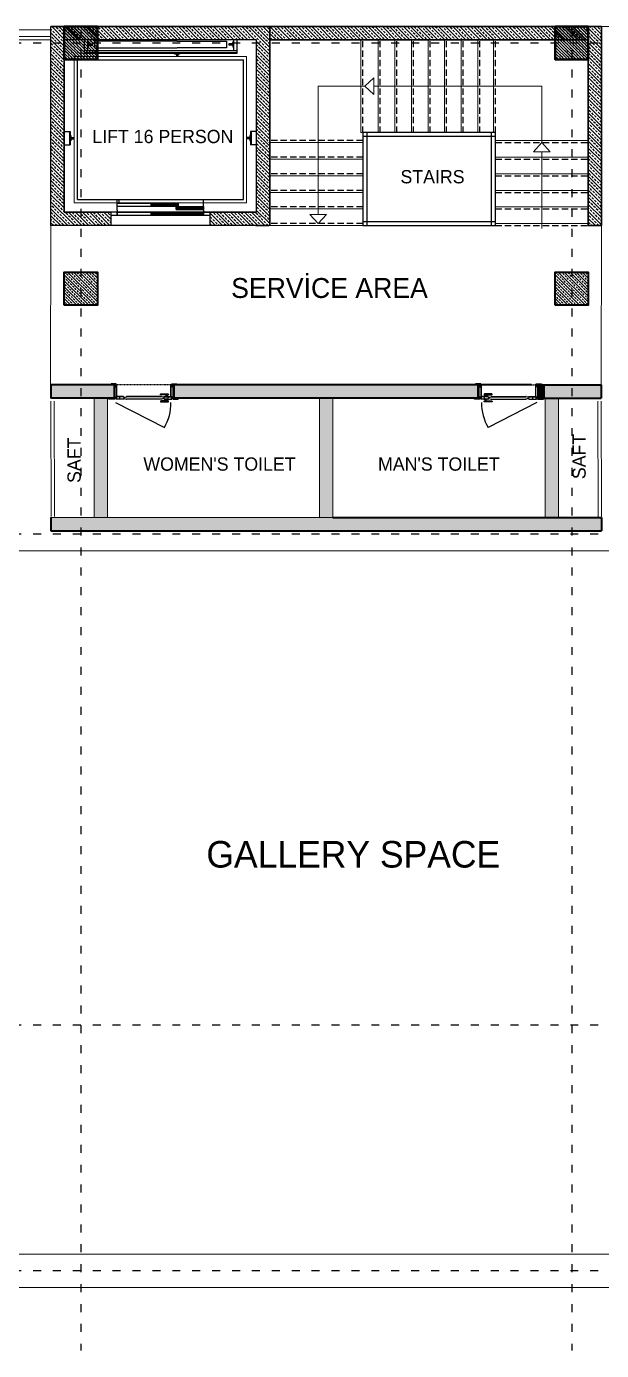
# Model space of a CAD drawing. Header units: millimetres. Extents: x 626118 to 667468, y 4481694 to 4492717.
# Drawn here: x 655241 to 656108, y 4488949 to 4490944 of the extents above; entities that cross this region are included whole.
import ezdxf

# ---------------------------------------------------------------- set-up
doc = ezdxf.new("R2010")
doc.units = ezdxf.units.MM
for name, pattern in [('ACAD_ISO03W100', [30, 12, -18]), ('DASHED', [19.05, 12.7, -6.35]), ('DUZ', [500, 500]), ('HIDDEN', [0.375, 0.25, -0.125])]:
    doc.linetypes.add(name, pattern=pattern)
doc.layers.get('0').update_dxf_attribs({"color": 1, "linetype": 'DUZ'})
for name, color, linetype in [('3K', 4, 'Continuous'), ('a-door', 2, 'Continuous'), ('GOLGE', 8, 'HIDDEN'), ('GÖLGE', 8, 'DASHED'), ('KAPIACI1', 252, 'Continuous'), ('KOLTAR_F', 145, 'Continuous'), ('LOGO', 7, 'Continuous'), ('TR', 8, 'Continuous')]:
    doc.layers.add(name, color=color, linetype=linetype)
for name, color, linetype, lineweight in [('A-ANNO-PATT-4', 173, 'Continuous', 5), ('Area', 41, 'Continuous', 25), ('DUVAR', 7, 'Continuous', 35), ('iç duvar', 7, 'Continuous', 50), ('KAPEN', 151, 'Continuous', 9), ('KOLON_F', 3, 'Continuous', 35)]:
    doc.layers.add(name, color=color, linetype=linetype, lineweight=lineweight)
pattern_1 = [(360, (448823.1926, 4691404.8365), (8e-16, 1.5875), [])]

msp = doc.modelspace()

# ---------------------------------------------------------------- hatches: boundary and pattern name
h = msp.add_hatch()
h.set_pattern_fill('ANSI33', color=252, scale=30, angle=90)
h.set_pattern_definition([(135, (5174913.8266, 3744151.744), (-5.303300859, -5.303300859), []), (135, (5174913.8266, 3744157.0475), (-5.303300859, -5.303300859), [3.75, -1.875])])
h.paths.add_polyline_path([(655367.67, 4490664.33), (655367.67, 4490644.33), (655277.67, 4490644.33), (655277.67, 4490944.33), (655607.67, 4490944.33), (655607.67, 4490644.33), (655517.67, 4490644.33), (655517.67, 4490664.33), (655587.67, 4490664.33), (655587.67, 4490924.33), (655297.67, 4490924.33), (655297.67, 4490664.33)])
h = msp.add_hatch()
h.set_pattern_fill('ANSI33', color=252, scale=30, angle=90)
h.set_pattern_definition([(135, (5176175.9504, 3744151.744), (-5.303300859, -5.303300859), []), (135, (5176175.9504, 3744157.0475), (-5.303300859, -5.303300859), [3.75, -1.875])])
h.paths.add_polyline_path([(655607.67, 4490924.33), (655607.67, 4490944.33), (656107.67, 4490944.33), (656107.67, 4490644.33), (656087.67, 4490644.33), (656087.67, 4490924.33)])
h = msp.add_hatch(color=33)
h.dxf.hatch_style = 1
h.paths.add_polyline_path([(655364.47, 4490384.33), (655277.67, 4490384.33), (655277.67, 4490404.33), (655373.1, 4490404.33), (655372.95, 4490384.33)])
h = msp.add_hatch(color=33)
h.dxf.hatch_style = 1
h.paths.add_polyline_path([(655463.45, 4490404.33), (655921.89, 4490404.33), (655921.89, 4490384.33), (655463.45, 4490384.33)])
h = msp.add_hatch(color=33)
h.dxf.hatch_style = 1
h.paths.add_polyline_path([(656020.86, 4490384.33), (656022.67, 4490384.33), (656022.67, 4490404.33), (656012.24, 4490404.33), (656012.39, 4490384.33)])
h = msp.add_hatch(color=33)
h.dxf.hatch_style = 1
h.paths.add_polyline_path([(656022.19, 4490384.33), (656022.19, 4490404.33), (656107.19, 4490404.33), (656107.19, 4490384.33)])
h = msp.add_hatch(color=33)
h.dxf.hatch_style = 1
h.paths.add_polyline_path([(655342.67, 4490384.33), (655362.67, 4490384.33), (655362.67, 4490204.33), (655342.67, 4490204.33)])
h = msp.add_hatch(color=33)
h.dxf.hatch_style = 1
h.paths.add_polyline_path([(655682.67, 4490384.33), (655702.67, 4490384.33), (655702.67, 4490204.33), (655682.67, 4490204.33)])
h = msp.add_hatch(color=33)
h.dxf.hatch_style = 1
h.paths.add_polyline_path([(656022.67, 4490384.33), (656042.67, 4490384.33), (656042.67, 4490204.33), (656022.67, 4490204.33)])
msp.add_hatch(color=33).paths.add_polyline_path([(656107.67, 4490204.33), (655277.67, 4490204.33), (655277.67, 4490184.33), (656107.67, 4490184.33)])
at = {"layer": 'KOLTAR_F'}
h = msp.add_hatch(dxfattribs=at)
h.set_pattern_fill('ANSI33', color=256, angle=90, style=0)
h.set_pattern_definition([(135, (5158830.136, 3830310.847), (-4.4901280605, -4.4901280605), []), (135, (5158830.136, 3830315.337), (-4.4901280605, -4.4901280605), [3.175, -1.5875])])
h.paths.add_polyline_path([(655347.67, 4490894.33), (655347.67, 4490944.33), (655297.67, 4490944.33), (655297.67, 4490894.33)])
h = msp.add_hatch(dxfattribs=at)
h.set_pattern_fill('ANSI33', color=256, angle=90, style=0)
h.set_pattern_definition([(135, (5159710.136, 3830310.847), (-4.4901280605, -4.4901280605), []), (135, (5159710.136, 3830315.337), (-4.4901280605, -4.4901280605), [3.175, -1.5875])])
h.paths.add_polyline_path([(655297.67, 4490894.33), (655297.67, 4490944.33), (655347.67, 4490944.33), (655347.67, 4490894.33)])
h = msp.add_hatch(dxfattribs=at)
h.set_pattern_fill('ANSI33', color=256, angle=90, style=0)
h.set_pattern_definition([(135, (5159570.136, 3830310.847), (-4.4901280605, -4.4901280605), []), (135, (5159570.136, 3830315.337), (-4.4901280605, -4.4901280605), [3.175, -1.5875])])
h.paths.add_polyline_path([(656087.67, 4490894.33), (656087.67, 4490944.33), (656037.67, 4490944.33), (656037.67, 4490894.33)])
h = msp.add_hatch(dxfattribs=at)
h.set_pattern_fill('ANSI33', color=256, angle=90, style=0)
h.set_pattern_definition([(135, (5160450.136, 3830310.847), (-4.4901280605, -4.4901280605), []), (135, (5160450.136, 3830315.337), (-4.4901280605, -4.4901280605), [3.175, -1.5875])])
h.paths.add_polyline_path([(656037.67, 4490894.33), (656037.67, 4490944.33), (656087.67, 4490944.33), (656087.67, 4490894.33)])
h = msp.add_hatch(dxfattribs=at)
h.set_pattern_fill('ANSI33', color=256, angle=90, style=0)
h.set_pattern_definition([(135, (5159710.136, 3829940.847), (-4.4901280605, -4.4901280605), []), (135, (5159710.136, 3829945.337), (-4.4901280605, -4.4901280605), [3.175, -1.5875])])
h.paths.add_polyline_path([(655297.67, 4490524.33), (655297.67, 4490574.33), (655347.67, 4490574.33), (655347.67, 4490524.33)])
h = msp.add_hatch(dxfattribs=at)
h.set_pattern_fill('ANSI33', color=256, angle=90, style=0)
h.set_pattern_definition([(135, (5160450.136, 3829940.847), (-4.4901280605, -4.4901280605), []), (135, (5160450.136, 3829945.337), (-4.4901280605, -4.4901280605), [3.175, -1.5875])])
h.paths.add_polyline_path([(656037.67, 4490524.33), (656037.67, 4490574.33), (656087.67, 4490574.33), (656087.67, 4490524.33)])
at = {"layer": 'TR'}
h = msp.add_hatch(dxfattribs=at)
h.set_pattern_fill('LINE', color=256, scale=0.5, angle=360, style=0)
h.set_pattern_definition(pattern_1)
h.paths.add_polyline_path([(655469.17, 4490678.33), (655469.17, 4490673.33), (655466.17, 4490673.33), (655427.67, 4490673.33), (655427.67, 4490678.33)])
h.paths.add_polyline_path([(655507.67, 4490673.33), (655507.67, 4490668.33), (655466.17, 4490668.33), (655466.17, 4490673.33)])
h = msp.add_hatch(dxfattribs=at)
h.set_pattern_fill('LINE', color=256, scale=0.5, angle=360, style=0)
h.set_pattern_definition(pattern_1)
h.paths.add_polyline_path([(655507.67, 4490664.33), (655507.67, 4490659.33), (655427.67, 4490659.33), (655427.67, 4490664.33)])

# ---------------------------------------------------------------- linework, layer by layer
at = {"color": 232, "linetype": 'ACAD_ISO03W100'}
for p, q in [((655322.67, 4492079.33), (655322.67, 4488949.33)), ((656062.67, 4492079.33), (656062.67, 4488949.33)), ((657662.67, 4490919.33), (653722.67, 4490919.33)), ((657662.67, 4490179.33), (653722.67, 4490179.33)), ((657662.67, 4489439.33), (653722.67, 4489439.33)), ((657662.67, 4489069.33), (653722.67, 4489069.33))]:
    msp.add_line(p, q, dxfattribs=at)
at = {"color": 7}
for p, q in [((656107.67, 4490944.33), (655277.67, 4490944.33)), ((655607.67, 4490644.33), (655607.67, 4490944.33)), ((655607.67, 4490644.33), (655607.67, 4490944.33)), ((656107.67, 4490944.33), (656107.67, 4490644.33)), ((655587.67, 4490924.33), (655297.67, 4490924.33)), ((655297.67, 4490664.33), (655297.67, 4490924.33)), ((655587.67, 4490664.33), (655587.67, 4490924.33)), ((655607.67, 4490924.33), (656087.67, 4490924.33)), ((656087.67, 4490924.33), (656087.67, 4490644.33)), ((655587.67, 4490664.33), (655297.67, 4490664.33)), ((655607.67, 4490644.33), (655277.67, 4490644.33)), ((655586.72, 4490644.33), (655606.72, 4490644.33)), ((656087.19, 4490644.33), (656107.19, 4490644.33)), ((655373.45, 4490384.33), (655373.45, 4490404.33)), ((655463.45, 4490384.33), (655463.45, 4490404.33)), ((655921.89, 4490384.33), (655921.89, 4490404.33)), ((656011.89, 4490384.33), (656011.89, 4490404.33))]:
    msp.add_line(p, q, dxfattribs=at)
at = {"color": 0, "lineweight": 18, "ltscale": 40}
for p, q in [((655607.67, 4490944.33), (655277.67, 4490944.33)), ((655607.67, 4490644.33), (655607.67, 4490944.33)), ((655607.67, 4490944.33), (655607.67, 4490644.33)), ((655587.67, 4490924.33), (655297.67, 4490924.33)), ((655297.67, 4490924.33), (655297.67, 4490664.33)), ((655587.67, 4490664.33), (655587.67, 4490924.33)), ((655367.67, 4490664.33), (655297.67, 4490664.33)), ((655587.67, 4490664.33), (655517.67, 4490664.33)), ((655367.67, 4490644.33), (655277.67, 4490644.33)), ((655607.67, 4490644.33), (655517.67, 4490644.33))]:
    msp.add_line(p, q, dxfattribs=at)
at = {"color": 30}
for p, q in [((655373.45, 4490404.33), (655373.45, 4490384.33)), ((656011.89, 4490404.33), (656011.89, 4490384.33))]:
    msp.add_line(p, q, dxfattribs=at)
at = {"color": 7}
for points in [[(655367.67, 4490664.33), (655367.67, 4490644.33), (655277.67, 4490644.33), (655277.67, 4490944.33), (655607.67, 4490944.33), (655607.67, 4490644.33), (655517.67, 4490644.33), (655517.67, 4490664.33), (655587.67, 4490664.33), (655587.67, 4490924.33), (655297.67, 4490924.33), (655297.67, 4490664.33), (655367.67, 4490664.33)], [(655607.67, 4490924.33), (655607.67, 4490944.33), (656107.67, 4490944.33), (656107.67, 4490644.33), (656087.67, 4490644.33), (656087.67, 4490924.33), (655607.67, 4490924.33)]]:
    msp.add_lwpolyline(points, dxfattribs=at)
at = {"color": 0, "lineweight": 18, "ltscale": 40}
for points in [[(655572.67, 4490898.85), (655312.67, 4490898.85), (655312.67, 4490678.85), (655572.67, 4490678.85)], [(655567.67, 4490893.85), (655317.67, 4490893.85), (655317.67, 4490683.85), (655567.67, 4490683.85)]]:
    msp.add_lwpolyline(points, close=True, dxfattribs=at)
at = {"layer": '3K'}
for p, q in [((655327.67, 4490923.94), (655327.67, 4490903.6)), ((655557.67, 4490907.88), (655327.67, 4490907.88)), ((655557.67, 4490904.6), (655327.67, 4490904.6)), ((655332.67, 4490923.94), (655332.67, 4490907.88)), ((655332.67, 4490921.38), (655333.67, 4490921.38)), ((655332.67, 4490913.38), (655333.67, 4490913.38)), ((655333.67, 4490921.38), (655333.67, 4490918.38)), ((655333.67, 4490918.38), (655339.67, 4490918.38)), ((655333.67, 4490916.38), (655339.67, 4490916.38)), ((655333.67, 4490916.38), (655333.67, 4490913.38)), ((655339.67, 4490918.38), (655339.67, 4490916.38)), ((655551.67, 4490918.38), (655545.67, 4490918.38)), ((655545.67, 4490918.38), (655545.67, 4490916.38)), ((655551.67, 4490916.38), (655545.67, 4490916.38)), ((655551.67, 4490921.38), (655551.67, 4490918.38)), ((655552.67, 4490921.38), (655551.67, 4490921.38)), ((655551.67, 4490916.38), (655551.67, 4490913.38)), ((655552.67, 4490913.38), (655551.67, 4490913.38)), ((655552.67, 4490923.94), (655552.67, 4490907.88)), ((655557.67, 4490923.94), (655557.67, 4490903.6)), ((655317.67, 4490683.85), (655317.67, 4490893.85)), ((655317.67, 4490893.85), (655567.67, 4490893.85)), ((655557.67, 4490903.6), (655327.67, 4490903.6)), ((655463.67, 4490903.6), (655463.67, 4490902.6)), ((655466.67, 4490902.6), (655463.67, 4490902.6)), ((655466.67, 4490902.6), (655466.67, 4490899.29)), ((655468.67, 4490899.29), (655466.67, 4490899.29)), ((655468.67, 4490902.6), (655468.67, 4490899.29)), ((655471.67, 4490902.6), (655468.67, 4490902.6)), ((655471.67, 4490903.6), (655471.67, 4490902.6)), ((655567.67, 4490683.85), (655567.67, 4490893.85)), ((655297.67, 4490785.97), (655306.73, 4490785.97)), ((655305.73, 4490785.97), (655305.73, 4490765.97)), ((655306.73, 4490785.97), (655306.73, 4490765.97)), ((655587.67, 4490785.97), (655578.61, 4490785.97)), ((655578.61, 4490785.97), (655578.61, 4490765.97)), ((655579.61, 4490785.97), (655579.61, 4490765.97)), ((655297.67, 4490765.97), (655306.73, 4490765.97)), ((655306.73, 4490779.97), (655307.73, 4490779.97)), ((655306.73, 4490771.97), (655307.73, 4490771.97)), ((655307.73, 4490779.97), (655307.73, 4490776.97)), ((655307.73, 4490776.97), (655311.73, 4490776.97)), ((655307.73, 4490774.97), (655307.73, 4490771.97)), ((655307.73, 4490774.97), (655311.73, 4490774.97)), ((655311.73, 4490776.97), (655311.73, 4490774.97)), ((655577.61, 4490776.97), (655573.61, 4490776.97)), ((655573.61, 4490776.97), (655573.61, 4490774.97)), ((655577.61, 4490774.97), (655573.61, 4490774.97)), ((655578.61, 4490779.97), (655577.61, 4490779.97)), ((655577.61, 4490779.97), (655577.61, 4490776.97)), ((655577.61, 4490774.97), (655577.61, 4490771.97)), ((655578.61, 4490771.97), (655577.61, 4490771.97)), ((655587.67, 4490765.97), (655578.61, 4490765.97)), ((655317.67, 4490683.85), (655567.67, 4490683.85)), ((655377.67, 4490667.33), (655377.67, 4490683.85)), ((655377.67, 4490667.33), (655377.67, 4490659.33)), ((655380.67, 4490678.33), (655380.67, 4490683.85)), ((655507.67, 4490667.33), (655507.67, 4490683.85)), ((655507.67, 4490667.33), (655507.67, 4490659.33)), ((655389.39, 4490664.33), (655367.67, 4490664.33)), ((655389.39, 4490659.33), (655367.67, 4490659.33)), ((655377.67, 4490659.33), (655377.67, 4490664.33))]:
    msp.add_line(p, q, dxfattribs=at)
for points in [[(655467.67, 4490922.38), (655343.17, 4490922.38), (655343.17, 4490912.38), (655467.67, 4490912.38)], [(655467.67, 4490922.38), (655542.17, 4490922.38), (655542.17, 4490912.38), (655467.67, 4490912.38)], [(655517.67, 4490659.33), (655377.67, 4490659.33), (655377.67, 4490664.33), (655517.67, 4490664.33)]]:
    msp.add_lwpolyline(points, dxfattribs=at)
for points in [[(655469.17, 4490673.33), (655377.67, 4490673.33), (655377.67, 4490678.33), (655469.17, 4490678.33)], [(655507.67, 4490668.33), (655466.17, 4490668.33), (655466.17, 4490673.33), (655507.67, 4490673.33)]]:
    msp.add_lwpolyline(points, close=True, dxfattribs=at)
at = {"layer": 'A-ANNO-PATT-4'}
msp.add_line((655744.67, 4490784.33), (655747.67, 4490784.33), dxfattribs=at)
for points in [[(655764.41, 4490854.33), (655764.41, 4490866.79), (655750.67, 4490854.33), (655764.41, 4490841.87), (655764.41, 4490854.33), (656017.67, 4490854.33), (656017.67, 4490769.33)], [(655680.37, 4490661.06), (655692.83, 4490661.06), (655680.37, 4490647.33), (655667.91, 4490661.06), (655680.37, 4490661.06), (655680.37, 4490854.33), (655750.67, 4490854.33)], [(656017.67, 4490755.59), (656030.13, 4490755.59), (656017.67, 4490769.33), (656005.21, 4490755.59), (656017.67, 4490755.59), (656017.67, 4490640.16)]]:
    msp.add_lwpolyline(points, dxfattribs=at)
at = {"layer": 'a-door'}
for p, q in [((655368.2, 4490406.13), (655368.2, 4490404.33)), ((655376.2, 4490406.13), (655368.2, 4490406.13)), ((655376.2, 4490401.13), (655376.2, 4490406.13)), ((655459.65, 4490406.13), (655467.65, 4490406.13)), ((655459.65, 4490401.13), (655459.65, 4490406.13)), ((655459.65, 4490401.13), (655459.65, 4490406.13)), ((655467.65, 4490406.13), (655467.65, 4490404.33)), ((655467.65, 4490406.13), (655467.65, 4490404.33)), ((655925.69, 4490406.13), (655917.69, 4490406.13)), ((655917.69, 4490406.13), (655917.69, 4490404.33)), ((655917.69, 4490406.13), (655917.69, 4490404.33)), ((655925.69, 4490401.13), (655925.69, 4490406.13)), ((655925.69, 4490401.13), (655925.69, 4490406.13)), ((656009.14, 4490401.13), (656009.14, 4490406.13)), ((656009.14, 4490406.13), (656017.14, 4490406.13)), ((656017.14, 4490406.13), (656017.14, 4490404.33)), ((655374.4, 4490404.33), (655368.2, 4490404.33)), ((655373.1, 4490404.33), (655374.4, 4490404.33)), ((655373.45, 4490384.33), (655373.45, 4490404.33)), ((655374.4, 4490401.13), (655374.4, 4490404.33)), ((655374.4, 4490401.13), (655376.2, 4490401.13)), ((655375.65, 4490384.64), (655375.65, 4490387.03)), ((655376.65, 4490387.03), (655375.65, 4490387.03)), ((655375.95, 4490384.33), (655375.95, 4490386.73)), ((655376.95, 4490386.73), (655375.95, 4490386.73)), ((655376.2, 4490404.33), (655377.5, 4490404.33)), ((655376.65, 4490404.01), (655376.2, 4490404.01)), ((655387.08, 4490386.73), (655376.25, 4490386.73)), ((655376.25, 4490386.73), (655376.25, 4490384.33)), ((655386.68, 4490386.43), (655376.55, 4490386.43)), ((655376.55, 4490386.43), (655376.55, 4490384.03)), ((655376.65, 4490387.03), (655376.65, 4490404.01)), ((655376.95, 4490386.73), (655376.95, 4490404.33)), ((655381.3, 4490382.83), (655381.3, 4490386.43)), ((655387.08, 4490386.43), (655387.08, 4490386.73)), ((655387.98, 4490385.23), (655391.88, 4490386.23)), ((655388.06, 4490385.63), (655391.48, 4490386.5)), ((655443.67, 4490386.73), (655391.48, 4490386.73)), ((655391.48, 4490386.73), (655391.88, 4490386.73)), ((655391.48, 4490386.73), (655391.48, 4490386.5)), ((655391.48, 4490386.73), (655391.48, 4490386.5)), ((655443.67, 4490386.33), (655391.88, 4490386.33)), ((655391.88, 4490386.33), (655391.88, 4490386.23)), ((655444.07, 4490386.73), (655443.67, 4490386.73)), ((655443.67, 4490386.33), (655443.67, 4490386.23)), ((655447.57, 4490385.23), (655443.67, 4490386.23)), ((655444.07, 4490386.73), (655444.07, 4490386.5)), ((655444.07, 4490386.73), (655444.07, 4490386.5)), ((655447.49, 4490385.63), (655444.07, 4490386.5)), ((655448.47, 4490386.73), (655459.3, 4490386.73)), ((655448.47, 4490386.43), (655448.47, 4490386.73)), ((655448.87, 4490386.43), (655459, 4490386.43)), ((655454.25, 4490382.83), (655454.25, 4490386.43)), ((655459.65, 4490404.33), (655458.35, 4490404.33)), ((655458.6, 4490386.73), (655458.6, 4490404.33)), ((655458.6, 4490386.73), (655459.6, 4490386.73)), ((655458.9, 4490404.01), (655459.65, 4490404.01)), ((655458.9, 4490387.03), (655458.9, 4490404.01)), ((655458.9, 4490387.03), (655459.9, 4490387.03)), ((655459, 4490386.43), (655459, 4490384.03)), ((655459.3, 4490386.73), (655459.3, 4490384.33)), ((655459.6, 4490384.33), (655459.6, 4490386.73)), ((655461.45, 4490401.13), (655459.65, 4490401.13)), ((655461.45, 4490401.13), (655459.65, 4490401.13)), ((655459.9, 4490384.64), (655459.9, 4490387.03)), ((655461.45, 4490404.33), (655467.65, 4490404.33)), ((655462.75, 4490404.33), (655461.45, 4490404.33)), ((655461.45, 4490401.13), (655461.45, 4490404.33)), ((655461.45, 4490401.13), (655461.45, 4490404.33)), ((655462.75, 4490404.33), (655461.45, 4490404.33)), ((655462.1, 4490384.33), (655462.1, 4490404.33)), ((655923.89, 4490404.33), (655917.69, 4490404.33)), ((655922.59, 4490404.33), (655923.89, 4490404.33)), ((655922.59, 4490404.33), (655923.89, 4490404.33)), ((655923.24, 4490384.33), (655923.24, 4490404.33)), ((655923.89, 4490401.13), (655923.89, 4490404.33)), ((655923.89, 4490401.13), (655923.89, 4490404.33)), ((655923.89, 4490401.13), (655925.69, 4490401.13)), ((655923.89, 4490401.13), (655925.69, 4490401.13)), ((655926.44, 4490387.03), (655925.44, 4490387.03)), ((655925.44, 4490384.64), (655925.44, 4490387.03)), ((655925.69, 4490404.33), (655926.99, 4490404.33)), ((655926.44, 4490404.01), (655925.69, 4490404.01)), ((655926.74, 4490386.73), (655925.74, 4490386.73)), ((655925.74, 4490384.33), (655925.74, 4490386.73)), ((655936.87, 4490386.73), (655926.04, 4490386.73)), ((655926.04, 4490386.73), (655926.04, 4490384.33)), ((655936.47, 4490386.43), (655926.34, 4490386.43)), ((655926.34, 4490386.43), (655926.34, 4490384.03)), ((655926.44, 4490387.03), (655926.44, 4490404.01)), ((655926.74, 4490386.73), (655926.74, 4490404.33)), ((655931.09, 4490382.83), (655931.09, 4490386.43)), ((655936.87, 4490386.43), (655936.87, 4490386.73)), ((655937.77, 4490385.23), (655941.67, 4490386.23)), ((655937.84, 4490385.63), (655941.27, 4490386.5)), ((655941.27, 4490386.73), (655941.67, 4490386.73)), ((655941.27, 4490386.73), (655941.27, 4490386.5)), ((655941.27, 4490386.73), (655941.27, 4490386.5)), ((655941.67, 4490386.73), (655993.86, 4490386.73)), ((655941.67, 4490386.33), (655993.46, 4490386.33)), ((655941.67, 4490386.33), (655941.67, 4490386.23)), ((655993.86, 4490386.73), (655993.46, 4490386.73)), ((655993.46, 4490386.33), (655993.46, 4490386.23)), ((655997.36, 4490385.23), (655993.46, 4490386.23)), ((655993.86, 4490386.73), (655993.86, 4490386.5)), ((655993.86, 4490386.73), (655993.86, 4490386.5)), ((655997.28, 4490385.63), (655993.86, 4490386.5)), ((655998.26, 4490386.73), (656009.09, 4490386.73)), ((655998.26, 4490386.43), (655998.26, 4490386.73)), ((655998.66, 4490386.43), (656008.79, 4490386.43)), ((656004.04, 4490382.83), (656004.04, 4490386.43)), ((656009.14, 4490404.33), (656007.84, 4490404.33)), ((656008.39, 4490386.73), (656008.39, 4490404.33)), ((656008.39, 4490386.73), (656009.39, 4490386.73)), ((656008.69, 4490404.01), (656009.14, 4490404.01)), ((656008.69, 4490387.03), (656008.69, 4490404.01)), ((656008.69, 4490387.03), (656009.69, 4490387.03)), ((656008.79, 4490386.43), (656008.79, 4490384.03)), ((656009.09, 4490386.73), (656009.09, 4490384.33)), ((656010.94, 4490401.13), (656009.14, 4490401.13)), ((656009.39, 4490384.33), (656009.39, 4490386.73)), ((656009.69, 4490384.64), (656009.69, 4490387.03)), ((656012.24, 4490404.33), (656010.94, 4490404.33)), ((656010.94, 4490401.13), (656010.94, 4490404.33)), ((656010.94, 4490404.33), (656017.14, 4490404.33)), ((656011.89, 4490384.33), (656011.89, 4490404.33)), ((655372.95, 4490384.33), (655373.45, 4490384.33)), ((655373.75, 4490384.64), (655375.65, 4490384.64)), ((655373.75, 4490384.33), (655375.95, 4490384.33)), ((655375.55, 4490384.33), (655376.25, 4490384.33)), ((655375.99, 4490382.53), (655375.55, 4490384.33)), ((655375.62, 4490384.03), (655376.55, 4490384.03)), ((655386.68, 4490382.83), (655375.92, 4490382.83)), ((655387.08, 4490382.53), (655375.99, 4490382.53)), ((655387.08, 4490382.83), (655387.08, 4490382.53)), ((655387.68, 4490385.83), (655387.91, 4490385.83)), ((655387.68, 4490385.23), (655387.68, 4490385.43)), ((655387.98, 4490385.23), (655387.68, 4490385.23)), ((655387.68, 4490384.03), (655387.68, 4490383.83)), ((655387.98, 4490384.03), (655387.68, 4490384.03)), ((655387.68, 4490383.43), (655387.91, 4490383.43)), ((655387.91, 4490385.63), (655387.91, 4490385.83)), ((655387.91, 4490385.63), (655388.06, 4490385.63)), ((655387.91, 4490383.63), (655388.06, 4490383.63)), ((655387.91, 4490383.63), (655387.91, 4490383.43)), ((655387.98, 4490384.03), (655391.88, 4490383.03)), ((655388.06, 4490383.63), (655391.48, 4490382.75)), ((655391.48, 4490382.53), (655391.48, 4490382.75)), ((655391.48, 4490382.53), (655391.48, 4490382.75)), ((655443.67, 4490382.53), (655391.48, 4490382.53)), ((655391.48, 4490382.53), (655391.88, 4490382.53)), ((655391.88, 4490382.93), (655391.88, 4490383.03)), ((655443.67, 4490382.93), (655391.88, 4490382.93)), ((655447.57, 4490384.03), (655443.67, 4490383.03)), ((655443.67, 4490382.93), (655443.67, 4490383.03)), ((655444.07, 4490382.53), (655443.67, 4490382.53)), ((655447.49, 4490383.63), (655444.07, 4490382.75)), ((655444.07, 4490382.53), (655444.07, 4490382.75)), ((655444.07, 4490382.53), (655444.07, 4490382.75)), ((655447.64, 4490385.63), (655447.49, 4490385.63)), ((655447.64, 4490383.63), (655447.49, 4490383.63)), ((655447.57, 4490385.23), (655447.87, 4490385.23)), ((655447.57, 4490384.03), (655447.87, 4490384.03)), ((655447.87, 4490385.83), (655447.64, 4490385.83)), ((655447.64, 4490385.63), (655447.64, 4490385.83)), ((655447.64, 4490383.63), (655447.64, 4490383.43)), ((655447.87, 4490383.43), (655447.64, 4490383.43)), ((655447.87, 4490385.23), (655447.87, 4490385.43)), ((655447.87, 4490384.03), (655447.87, 4490383.83)), ((655448.47, 4490382.83), (655448.47, 4490382.53)), ((655448.47, 4490382.53), (655459.56, 4490382.53)), ((655448.87, 4490382.83), (655459.63, 4490382.83)), ((655459.93, 4490384.03), (655459, 4490384.03)), ((655460, 4490384.33), (655459.3, 4490384.33)), ((655459.56, 4490382.53), (655460, 4490384.33)), ((655461.8, 4490384.33), (655459.6, 4490384.33)), ((655461.8, 4490384.64), (655459.9, 4490384.64)), ((655923.54, 4490384.64), (655925.44, 4490384.64)), ((655923.54, 4490384.33), (655925.74, 4490384.33)), ((655925.78, 4490382.53), (655925.34, 4490384.33)), ((655925.34, 4490384.33), (655926.04, 4490384.33)), ((655925.41, 4490384.03), (655926.34, 4490384.03)), ((655936.47, 4490382.83), (655925.7, 4490382.83)), ((655936.87, 4490382.53), (655925.78, 4490382.53)), ((655936.87, 4490382.83), (655936.87, 4490382.53)), ((655937.47, 4490385.83), (655937.69, 4490385.83)), ((655937.47, 4490385.23), (655937.47, 4490385.43)), ((655937.77, 4490385.23), (655937.47, 4490385.23)), ((655937.47, 4490384.03), (655937.47, 4490383.83)), ((655937.77, 4490384.03), (655937.47, 4490384.03)), ((655937.47, 4490383.43), (655937.69, 4490383.43)), ((655937.69, 4490385.63), (655937.69, 4490385.83)), ((655937.69, 4490385.63), (655937.84, 4490385.63)), ((655937.69, 4490383.63), (655937.84, 4490383.63)), ((655937.69, 4490383.63), (655937.69, 4490383.43)), ((655937.77, 4490384.03), (655941.67, 4490383.03)), ((655937.84, 4490383.63), (655941.27, 4490382.75)), ((655941.27, 4490382.53), (655941.27, 4490382.75)), ((655941.27, 4490382.53), (655941.27, 4490382.75)), ((655941.27, 4490382.53), (655941.67, 4490382.53)), ((655941.67, 4490382.93), (655941.67, 4490383.03)), ((655941.67, 4490382.93), (655993.46, 4490382.93)), ((655941.67, 4490382.53), (655993.86, 4490382.53)), ((655997.36, 4490384.03), (655993.46, 4490383.03)), ((655993.46, 4490382.93), (655993.46, 4490383.03)), ((655993.86, 4490382.53), (655993.46, 4490382.53)), ((655997.28, 4490383.63), (655993.86, 4490382.75)), ((655993.86, 4490382.53), (655993.86, 4490382.75)), ((655993.86, 4490382.53), (655993.86, 4490382.75)), ((655997.43, 4490385.63), (655997.28, 4490385.63)), ((655997.43, 4490383.63), (655997.28, 4490383.63)), ((655997.36, 4490385.23), (655997.66, 4490385.23)), ((655997.36, 4490384.03), (655997.66, 4490384.03)), ((655997.66, 4490385.83), (655997.43, 4490385.83)), ((655997.43, 4490385.63), (655997.43, 4490385.83)), ((655997.43, 4490383.63), (655997.43, 4490383.43)), ((655997.66, 4490383.43), (655997.43, 4490383.43)), ((655997.66, 4490385.23), (655997.66, 4490385.43)), ((655997.66, 4490384.03), (655997.66, 4490383.83)), ((655998.26, 4490382.83), (655998.26, 4490382.53)), ((655998.26, 4490382.53), (656009.35, 4490382.53)), ((655998.66, 4490382.83), (656009.42, 4490382.83)), ((656009.72, 4490384.03), (656008.79, 4490384.03)), ((656009.79, 4490384.33), (656009.09, 4490384.33)), ((656009.35, 4490382.53), (656009.79, 4490384.33)), ((656011.59, 4490384.33), (656009.39, 4490384.33)), ((656011.59, 4490384.64), (656009.69, 4490384.64)), ((656012.39, 4490384.33), (656011.89, 4490384.33))]:
    msp.add_line(p, q, dxfattribs=at)
for points in [[(655454.7, 4490390.03), (655454.7, 4490389.93, -0.4142136), (655454, 4490389.23), (655443.4, 4490389.23, -0.4142136), (655442.7, 4490389.93), (655442.7, 4490390.03, -0.4142136), (655443.4, 4490390.73), (655454, 4490390.73, -0.4142136)], [(655930.64, 4490390.03), (655930.64, 4490389.93, 0.4142136), (655931.34, 4490389.23), (655941.94, 4490389.23, 0.4142136), (655942.64, 4490389.93), (655942.64, 4490390.03, 0.4142136), (655941.94, 4490390.73), (655931.34, 4490390.73, 0.4142136)], [(655454.7, 4490379.23), (655454.7, 4490379.33, 0.4142136), (655454, 4490380.03), (655443.4, 4490380.03, 0.4142136), (655442.7, 4490379.33), (655442.7, 4490379.23, 0.4142136), (655443.4, 4490378.53), (655454, 4490378.53, 0.4142136)], [(655930.64, 4490379.23), (655930.64, 4490379.33, -0.4142136), (655931.34, 4490380.03), (655941.94, 4490380.03, -0.4142136), (655942.64, 4490379.33), (655942.64, 4490379.23, -0.4142136), (655941.94, 4490378.53), (655931.34, 4490378.53, -0.4142136)]]:
    msp.add_lwpolyline(points, format="xyb", close=True, dxfattribs=at)
for points in [[(655455, 4490387.23), (655455, 4490386.73), (655450, 4490386.73), (655450, 4490387.23)], [(655453, 4490389.23), (655453, 4490387.23), (655452, 4490387.23), (655452, 4490389.23)], [(655930.34, 4490387.23), (655930.34, 4490386.73), (655935.34, 4490386.73), (655935.34, 4490387.23)], [(655932.34, 4490389.23), (655932.34, 4490387.23), (655933.34, 4490387.23), (655933.34, 4490389.23)], [(655373.45, 4490385.08), (655373.75, 4490385.08), (655373.75, 4490383.58), (655373.45, 4490383.58)], [(655455, 4490382.03), (655455, 4490382.53), (655450, 4490382.53), (655450, 4490382.03)], [(655453, 4490380.03), (655453, 4490382.03), (655452, 4490382.03), (655452, 4490380.03)], [(655462.1, 4490385.08), (655461.8, 4490385.08), (655461.8, 4490383.58), (655462.1, 4490383.58)], [(655462.1, 4490385.08), (655461.8, 4490385.08), (655461.8, 4490383.58), (655462.1, 4490383.58)], [(655923.24, 4490385.08), (655923.54, 4490385.08), (655923.54, 4490383.58), (655923.24, 4490383.58)], [(655923.24, 4490385.08), (655923.54, 4490385.08), (655923.54, 4490383.58), (655923.24, 4490383.58)], [(655930.34, 4490382.03), (655930.34, 4490382.53), (655935.34, 4490382.53), (655935.34, 4490382.03)], [(655932.34, 4490380.03), (655932.34, 4490382.03), (655933.34, 4490382.03), (655933.34, 4490380.03)], [(656011.89, 4490385.08), (656011.59, 4490385.08), (656011.59, 4490383.58), (656011.89, 4490383.58)]]:
    msp.add_lwpolyline(points, close=True, dxfattribs=at)
for points in [[(655373.5, 4490384.33), (655374, 4490384.33), (655374, 4490382.53), (655365, 4490382.53), (655365, 4490384.33), (655373.2, 4490384.33)], [(655461.8, 4490384.33), (655461.3, 4490384.33), (655461.3, 4490382.53), (655469.3, 4490382.53), (655469.3, 4490384.33), (655462.1, 4490384.33)], [(655923.54, 4490384.33), (655924.04, 4490384.33), (655924.04, 4490382.53), (655916.04, 4490382.53), (655916.04, 4490384.33), (655923.24, 4490384.33)], [(656011.84, 4490384.33), (656011.34, 4490384.33), (656011.34, 4490382.53), (656020.34, 4490382.53), (656020.34, 4490384.33), (656012.14, 4490384.33)]]:
    msp.add_lwpolyline(points, dxfattribs=at)
for centre in [(655375.1, 4490383.83), (656010.24, 4490383.83)]:
    msp.add_circle(centre, 0.5, dxfattribs=at)
for centre, radius, start, end in [((655387.68, 4490386.43), 1, 180, 270), ((655387.68, 4490386.43), 0.6, 180, 270), ((655447.87, 4490386.43), 1, 270, 0), ((655447.87, 4490386.43), 0.6, 270, 0), ((655937.47, 4490386.43), 1, 180, 270), ((655937.47, 4490386.43), 0.6, 180, 270), ((655997.66, 4490386.43), 0.6, 270, 0), ((655997.66, 4490386.43), 1, 270, 0), ((655387.68, 4490382.83), 1, 90, 180), ((655387.68, 4490382.83), 0.6, 90, 180), ((655447.87, 4490382.83), 1, 0, 90), ((655447.87, 4490382.83), 0.6, 0, 90), ((655937.47, 4490382.83), 1, 90, 180), ((655937.47, 4490382.83), 0.6, 90, 180), ((655997.66, 4490382.83), 1, 0, 90), ((655997.66, 4490382.83), 0.6, 0, 90)]:
    msp.add_arc(centre, radius, start, end, dxfattribs=at)
at = {"layer": 'Area'}
for p, q in [((656107.67, 4490644.33), (656107.67, 4490898.33)), ((655947.67, 4490784.33), (655747.67, 4490784.33)), ((655747.67, 4490784.33), (655747.67, 4490644.33)), ((655947.67, 4490778.33), (655747.67, 4490778.33)), ((655753.67, 4490784.33), (655753.67, 4490644.33)), ((655941.67, 4490644.33), (655941.67, 4490784.33)), ((655947.67, 4490644.33), (655947.67, 4490784.33)), ((655747.67, 4490650.33), (655947.67, 4490650.33)), ((655747.67, 4490644.33), (655947.67, 4490644.33))]:
    msp.add_line(p, q, dxfattribs=at)
for points in [[(656107.67, 4490644.33), (656107.67, 4490944.33), (655677.67, 4490944.33)], [(656087.67, 4490944.33), (656107.67, 4490944.33), (656107.67, 4490644.33)]]:
    msp.add_lwpolyline(points, dxfattribs=at)
at = {"layer": 'DUVAR'}
for p, q in [((655277.67, 4490404.33), (655277.67, 4490384.33)), ((655362.67, 4490404.33), (655277.67, 4490404.33)), ((655373.1, 4490404.33), (655362.67, 4490404.33)), ((655373.45, 4490384.33), (655373.45, 4490404.33)), ((655373.45, 4490384.33), (655373.45, 4490404.33)), ((656002.19, 4490404.33), (655463.45, 4490404.33)), ((655463.45, 4490384.33), (655463.45, 4490404.33)), ((655921.89, 4490384.33), (655921.89, 4490404.33)), ((656011.89, 4490384.33), (656011.89, 4490404.33)), ((656011.89, 4490384.33), (656011.89, 4490404.33)), ((656012.24, 4490404.33), (656022.67, 4490404.33)), ((656022.19, 4490404.33), (656107.19, 4490404.33)), ((656107.19, 4490404.33), (656107.19, 4490384.33)), ((655362.67, 4490384.33), (655277.67, 4490384.33)), ((655372.95, 4490384.33), (655362.67, 4490384.33)), ((655921.89, 4490384.33), (655463.45, 4490384.33)), ((656012.39, 4490384.33), (656022.67, 4490384.33)), ((656022.19, 4490384.33), (656107.19, 4490384.33)), ((655277.67, 4490204.33), (655277.67, 4490184.33)), ((655702.67, 4490204.33), (656107.67, 4490204.33)), ((656107.67, 4490204.33), (656107.67, 4490184.33)), ((655277.67, 4490184.33), (656107.67, 4490184.33))]:
    msp.add_line(p, q, dxfattribs=at)
at = {"layer": 'GOLGE', "ltscale": 0.5}
for p, q in [((655458.35, 4490404.33), (655376.2, 4490404.33)), ((655926.99, 4490404.33), (656009.14, 4490404.33))]:
    msp.add_line(p, q, dxfattribs=at)
at = {"layer": 'GÖLGE', "ltscale": 0.75}
for p, q in [((655747.67, 4490784.33), (655747.67, 4490924.33)), ((655774.1, 4490784.33), (655774.1, 4490924.33)), ((655799.1, 4490784.33), (655799.1, 4490924.33)), ((655824.1, 4490784.33), (655824.1, 4490924.33)), ((655849.1, 4490784.33), (655849.1, 4490924.33)), ((655874.1, 4490784.33), (655874.1, 4490924.33)), ((655899.1, 4490784.33), (655899.1, 4490924.33)), ((655924.1, 4490784.33), (655924.1, 4490924.33)), ((655947.67, 4490784.33), (655947.67, 4490924.33)), ((655747.67, 4490772.33), (655607.67, 4490772.33)), ((655947.67, 4490769.33), (656087.67, 4490769.33)), ((655747.67, 4490747.33), (655607.67, 4490747.33)), ((655947.67, 4490744.33), (656087.67, 4490744.33)), ((655747.67, 4490722.33), (655607.67, 4490722.33)), ((655947.67, 4490719.33), (656087.67, 4490719.33)), ((655747.67, 4490697.33), (655607.67, 4490697.33)), ((655947.67, 4490694.33), (656087.67, 4490694.33)), ((655747.67, 4490672.33), (655607.67, 4490672.33)), ((655947.67, 4490669.33), (656087.67, 4490669.33)), ((655747.67, 4490647.33), (655607.67, 4490647.33)), ((655947.67, 4490644.33), (656087.67, 4490644.33))]:
    msp.add_line(p, q, dxfattribs=at)
at = {"layer": 'iç duvar', "color": 252, "linetype": 'Continuous', "lineweight": 5, "true_color": 0x939598}
for p, q in [((655347.67, 4490944.33), (656037.67, 4490944.33)), ((656107.67, 4490944.33), (656477.67, 4490944.33)), ((655277.67, 4490924.33), (654907.67, 4490924.33))]:
    msp.add_line(p, q, dxfattribs=at)
at = {"layer": 'iç duvar', "color": 251, "lineweight": 5}
for p, q in [((655744.67, 4490784.33), (655744.67, 4490924.33)), ((655771.1, 4490784.33), (655771.1, 4490924.33)), ((655796.1, 4490784.33), (655796.1, 4490924.33)), ((655821.1, 4490784.33), (655821.1, 4490924.33)), ((655846.1, 4490784.33), (655846.1, 4490924.33)), ((655871.1, 4490784.33), (655871.1, 4490924.33)), ((655896.1, 4490784.33), (655896.1, 4490924.33)), ((655921.1, 4490784.33), (655921.1, 4490924.33)), ((655944.67, 4490784.33), (655944.67, 4490924.33)), ((655747.67, 4490769.33), (655607.67, 4490769.33)), ((655947.67, 4490772.33), (656087.67, 4490772.33)), ((655947.67, 4490747.33), (656087.67, 4490747.33)), ((655747.67, 4490744.33), (655607.67, 4490744.33)), ((655747.67, 4490719.33), (655607.67, 4490719.33)), ((655947.67, 4490722.33), (656087.67, 4490722.33)), ((655747.67, 4490694.33), (655607.67, 4490694.33)), ((655947.67, 4490697.33), (656087.67, 4490697.33)), ((655747.67, 4490669.33), (655607.67, 4490669.33)), ((655947.67, 4490672.33), (656087.67, 4490672.33)), ((655947.67, 4490647.33), (656087.67, 4490647.33)), ((655277.67, 4490644.33), (655277.19, 4490404.33)), ((655747.67, 4490644.33), (655607.67, 4490644.33)), ((656107.67, 4490644.33), (656107.19, 4490404.33)), ((655277.67, 4490379.89), (655278.14, 4490205.88)), ((655282.67, 4490379.89), (655283.14, 4490205.88)), ((656102.19, 4490379.89), (656102.67, 4490205.88)), ((656107.19, 4490379.89), (656107.67, 4490205.88))]:
    msp.add_line(p, q, dxfattribs=at)
at = {"layer": 'iç duvar', "color": 7, "lineweight": 18}
for p, q in [((655682.67, 4490204.33), (655277.67, 4490204.33)), ((654907.67, 4489044.33), (656477.67, 4489044.33))]:
    msp.add_line(p, q, dxfattribs=at)
for points in [[(655463.45, 4490404.33), (655921.89, 4490404.33), (655921.89, 4490384.33), (655463.45, 4490384.33)], [(655342.67, 4490384.33), (655362.67, 4490384.33), (655362.67, 4490204.33), (655342.67, 4490204.33)], [(655682.67, 4490384.33), (655702.67, 4490384.33), (655702.67, 4490204.33), (655682.67, 4490204.33)], [(656022.67, 4490384.33), (656042.67, 4490384.33), (656042.67, 4490204.33), (656022.67, 4490204.33)]]:
    msp.add_lwpolyline(points, close=True, dxfattribs=at)
for points in [[(655342.67, 4490384.33), (655342.67, 4490204.33)], [(655362.67, 4490384.33), (655362.67, 4490204.33)], [(655682.67, 4490384.33), (655682.67, 4490204.33)], [(655702.67, 4490384.33), (655702.67, 4490204.33)], [(656022.67, 4490384.33), (656022.67, 4490204.33)], [(656042.67, 4490384.33), (656042.67, 4490204.33)]]:
    msp.add_lwpolyline(points, dxfattribs=at)
at = {"layer": 'iç duvar', "color": 7, "linetype": 'Continuous', "lineweight": 5}
msp.add_lwpolyline([(654907.67, 4490154.33), (656477.67, 4490154.33), (656477.67, 4489094.33), (654907.67, 4489094.33)], close=True, dxfattribs=at)
at = {"layer": 'KAPEN'}
for p, q in [((655277.67, 4490939.33), (654907.67, 4490939.33)), ((655277.67, 4490929.33), (654907.67, 4490929.33))]:
    msp.add_line(p, q, dxfattribs=at)
at = {"layer": 'KAPIACI1'}
for p, q in [((655517.67, 4490664.33), (655367.67, 4490664.33)), ((655517.67, 4490644.33), (655367.67, 4490644.33))]:
    msp.add_line(p, q, dxfattribs=at)
at = {"layer": 'KOLON_F'}
for points in [[(655347.67, 4490894.33), (655347.67, 4490944.33), (655297.67, 4490944.33), (655297.67, 4490894.33)], [(655297.67, 4490894.33), (655297.67, 4490944.33), (655347.67, 4490944.33), (655347.67, 4490894.33)], [(656087.67, 4490894.33), (656087.67, 4490944.33), (656037.67, 4490944.33), (656037.67, 4490894.33)], [(656037.67, 4490894.33), (656037.67, 4490944.33), (656087.67, 4490944.33), (656087.67, 4490894.33)], [(655297.67, 4490524.33), (655297.67, 4490574.33), (655347.67, 4490574.33), (655347.67, 4490524.33)], [(656037.67, 4490524.33), (656037.67, 4490574.33), (656087.67, 4490574.33), (656087.67, 4490524.33)]]:
    msp.add_lwpolyline(points, close=True, dxfattribs=at)
at = {"layer": 'LOGO'}
for p, q in [((655374.99, 4490377.53), (655448.69, 4490340.03)), ((656010.35, 4490377.53), (655936.64, 4490340.03))]:
    msp.add_line(p, q, dxfattribs=at)
for centre, start, end in [((655386.17, 4490376.52), 329.72839, 0.79634), ((655999.17, 4490376.52), 179.20366, 210.27161)]:
    msp.add_arc(centre, 72.39, start, end, dxfattribs=at)

# ---------------------------------------------------------------- texts
at = {"attachment_point": 1}
for s, width, insert, char_height in [('{\\fCentury Gothic|b0|i0|c162|p34;\\C7;LIFT 16 PERSON}', 238.5941, (655340.05, 4490788.56), 20), ('{\\fCentury Gothic|b0|i0|c162|p34;\\C7;STAIRS}', 98.4847, (655804.56, 4490727.97), 20), ('{\\fCentury Gothic|b0|i0|c162|p34;\\C7; SERVİCE AREA}', 333.7189, (655538.16, 4490565.28), 30), ("{\\fCentury Gothic|b0|i0|c162|p34;\\C7;WOMEN'S TOILET}", 238.5941, (655416.96, 4490295.03), 20), ("{\\fCentury Gothic|b0|i0|c162|p34;\\C7;MAN'S TOILET}", 175.9451, (655770.74, 4490295.03), 20), ('{\\fCentury Gothic|b0|i0|c162|p34;\\H1.00001x;\\C7;GALLERY SPACE}', 519.0242, (655511.95, 4489717.03), 40)]:
    msp.add_mtext_dynamic_manual_height_columns(s, width=width, gutter_width=12.5, heights=[0], dxfattribs=dict(at, insert=insert, char_height=char_height))
at = {"char_height": 20, "attachment_point": 1, "rotation": 90}
for insert in [(656063.78, 4490262.27), (655302.54, 4490256.55)]:
    msp.add_mtext_dynamic_manual_height_columns('{\\fCentury Gothic|b0|i0|c162|p34;\\C7;SAFT}', width=80.9215, gutter_width=12.5, heights=[0], dxfattribs=dict(at, insert=insert))

doc.saveas('drawing.dxf')
